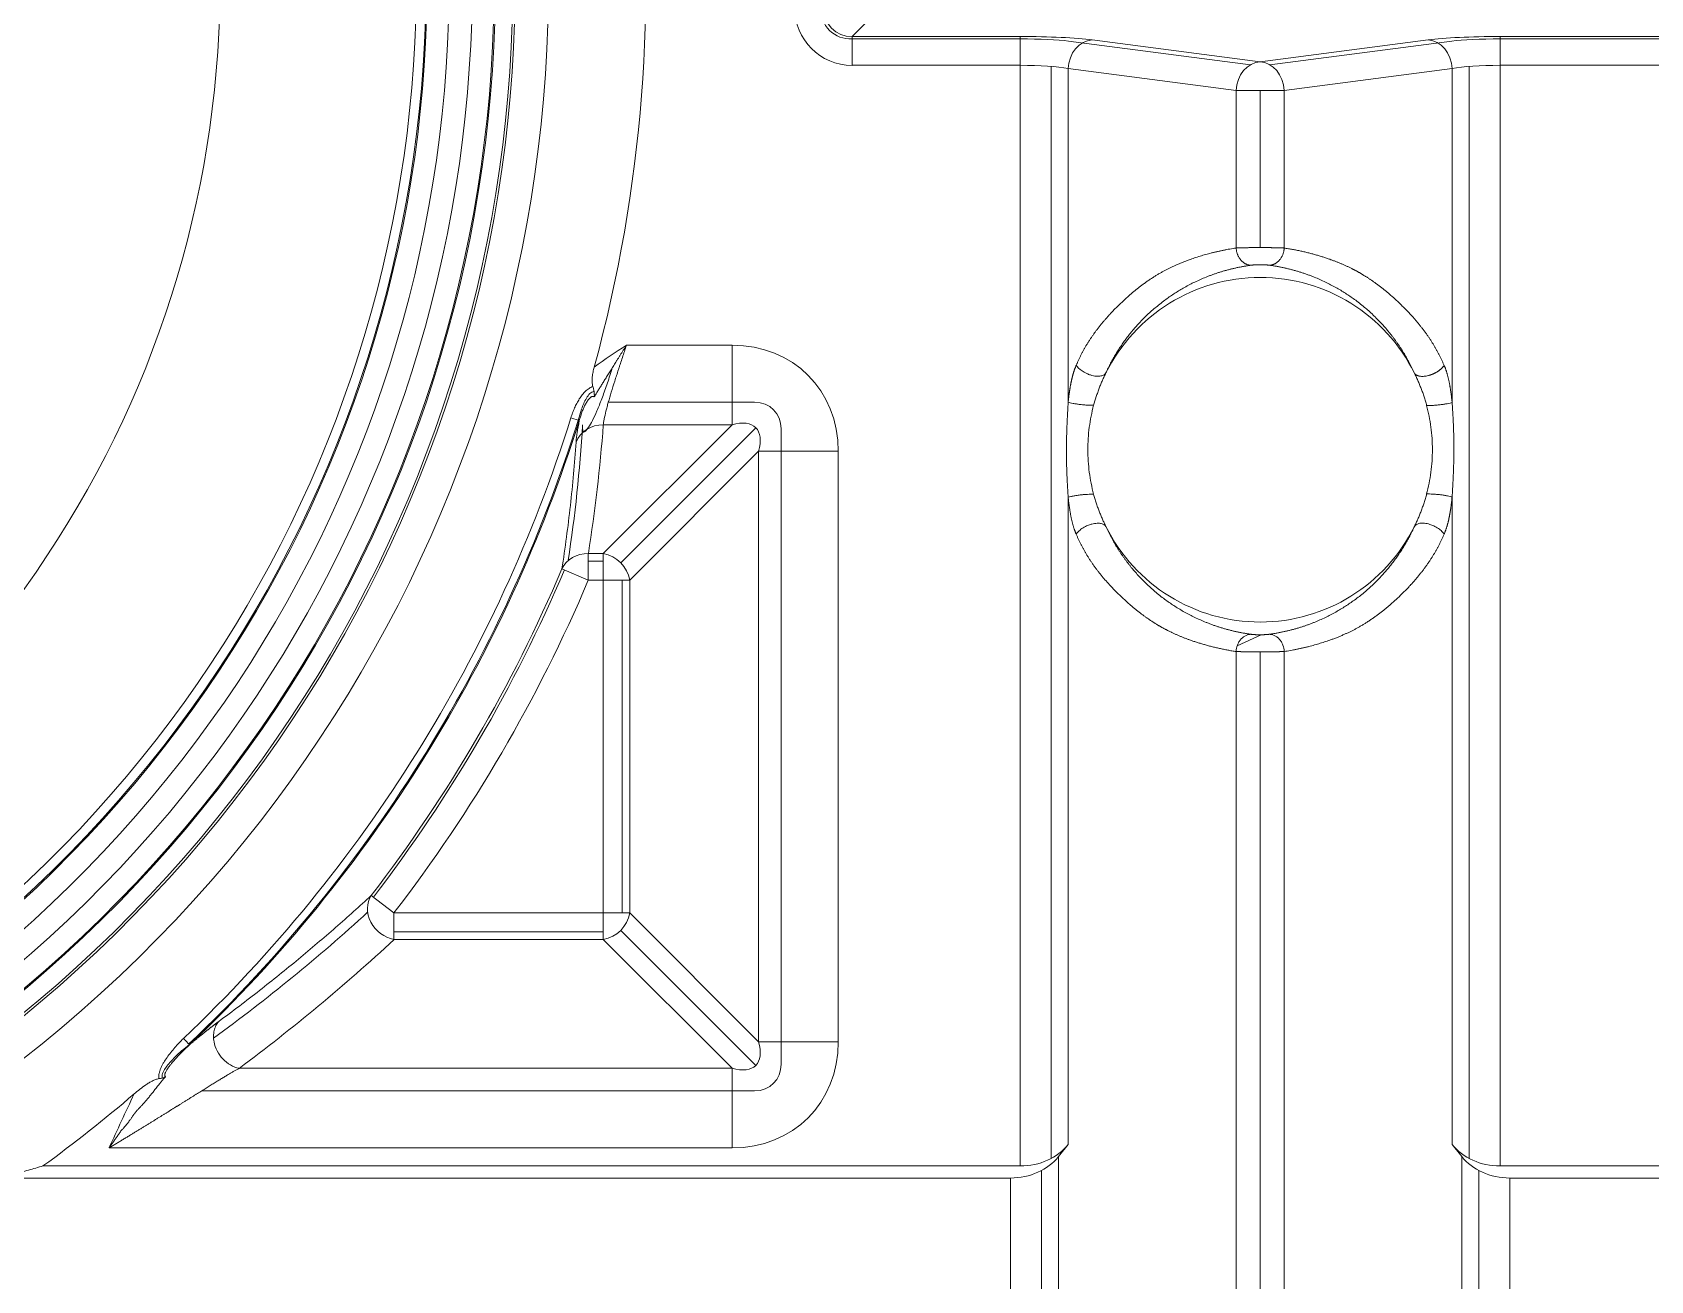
# Model space of a CAD drawing. Header units: millimetres. Extents: x 473 to 1051, y 289 to 609.
# Drawn here: x 612.04 to 640.22, y 396.35 to 418.09 of the extents above; entities that cross this region are included whole.
import ezdxf

# ---------------------------------------------------------------- set-up
doc = ezdxf.new("R2010")
doc.units = ezdxf.units.MM
doc.layers.add('core', color=7, linetype='Continuous', lineweight=20)

msp = doc.modelspace()

# ---------------------------------------------------------------- linework, layer by layer
at = {"layer": 'core', "lineweight": 13}
for p, q in [((626.623, 418.319), (626.318, 418.014)), ((626.318, 417.513), (626.318, 418.014)), ((629.245, 418.014), (626.318, 418.014)), ((629.247, 417.973), (626.318, 417.973)), ((629.245, 418.014), (629.245, 417.513)), ((630.083, 417.934), (633.253, 417.521)), ((630.497, 417.955), (633.422, 417.574)), ((633.422, 417.574), (636.347, 417.955)), ((633.592, 417.521), (636.761, 417.934)), ((637.6, 418.014), (637.6, 417.513)), ((640.526, 418.014), (637.6, 418.014)), ((640.526, 417.973), (637.601, 417.973)), ((626.318, 417.513), (629.245, 417.513)), ((629.245, 417.513), (629.245, 398.347)), ((629.781, 398.477), (629.781, 417.492)), ((633.005, 417.073), (630.08, 417.454)), ((630.08, 411.645), (630.08, 417.454)), ((636.764, 417.454), (633.84, 417.073)), ((636.764, 417.454), (636.764, 411.641)), ((637.063, 417.492), (637.063, 398.477)), ((637.6, 417.513), (640.526, 417.513)), ((637.6, 398.347), (637.6, 417.513)), ((633.005, 417.073), (633.84, 417.073)), ((633.005, 417.073), (633.005, 414.331)), ((633.422, 417.073), (633.422, 414.339)), ((633.84, 414.331), (633.84, 417.073)), ((624.227, 412.639), (622.389, 412.639)), ((624.227, 412.639), (624.227, 411.253)), ((624.62, 411.645), (622.072, 411.645)), ((621.42, 411.375), (621.567, 411.329)), ((621.984, 409.01), (624.227, 411.253)), ((621.985, 411.253), (624.227, 411.253)), ((624.639, 411.202), (622.288, 408.851)), ((625.082, 400.117), (625.082, 411.183)), ((624.689, 410.791), (622.446, 408.547)), ((624.689, 410.791), (626.076, 410.791)), ((624.689, 410.791), (624.689, 400.509)), ((626.076, 400.509), (626.076, 410.791)), ((630.08, 398.72), (630.08, 409.991)), ((636.764, 409.996), (636.764, 398.72)), ((621.984, 409.01), (621.724, 409.01)), ((621.724, 409.01), (621.724, 408.547)), ((621.724, 408.879), (621.984, 408.879)), ((621.984, 409.01), (621.984, 408.547)), ((621.264, 408.743), (621.724, 408.547)), ((621.724, 408.547), (621.984, 408.547)), ((621.984, 408.547), (622.446, 408.547)), ((621.984, 408.547), (621.984, 402.753)), ((622.315, 408.547), (622.315, 402.753)), ((622.446, 402.753), (622.446, 408.547)), ((633.44, 407.596), (633.022, 407.404)), ((633.005, 407.305), (633.005, 371.528)), ((633.422, 371.528), (633.422, 407.298)), ((633.84, 371.528), (633.84, 407.305)), ((617.944, 403.057), (618.34, 402.753)), ((621.984, 402.753), (618.34, 402.753)), ((618.34, 402.29), (618.34, 402.753)), ((622.446, 402.753), (621.984, 402.753)), ((621.984, 402.29), (621.984, 402.753)), ((622.446, 402.753), (624.689, 400.509)), ((621.984, 402.421), (618.34, 402.421)), ((624.639, 400.098), (622.288, 402.449)), ((618.34, 402.29), (621.984, 402.29)), ((624.227, 400.047), (621.984, 402.29)), ((626.076, 400.509), (624.689, 400.509)), ((624.227, 400.047), (615.642, 400.047)), ((624.227, 400.047), (624.227, 398.661)), ((614.991, 399.655), (624.62, 399.655)), ((613.378, 398.661), (624.227, 398.661)), ((629.912, 371.561), (629.912, 398.511)), ((636.932, 398.511), (636.932, 371.561)), ((629.613, 371.645), (629.613, 398.267)), ((637.231, 398.267), (637.231, 371.645)), ((629.077, 398.137), (629.077, 371.701)), ((637.767, 371.701), (637.767, 398.137))]:
    msp.add_line(p, q, dxfattribs=at)
at = {"layer": 'core', "lineweight": 18}
for p, q in [((630.08, 398.72), (629.912, 398.511)), ((636.764, 398.72), (636.932, 398.511)), ((629.245, 398.347), (612.229, 398.347)), ((654.615, 398.347), (637.6, 398.347)), ((611.475, 398.137), (629.077, 398.137)), ((637.767, 398.137), (655.369, 398.137))]:
    msp.add_line(p, q, dxfattribs=at)
for centre, radius, start, end in [((633.422, 459.219), 100.547, 306.63636, 233.36541), ((633.422, 459.219), 98.958, 101.0725, 224.85525), ((597.206, 418.979), 25.522, 344.7285, 27.6981), ((597.206, 418.979), 21.692, 180, 25), ((633.422, 410.818), 3, 26.4282, 153.5361), ((633.422, 410.818), 3, 206.4617, 333.5859), ((597.206, 418.979), 25.522, 306.059, 310.5998)]:
    msp.add_arc(centre, radius, start, end, dxfattribs=at)
at = {"layer": 'core', "lineweight": 13}
for centre, radius, start, end in [((633.422, 459.219), 100.107, 306.80958, 233.19042), ((633.422, 459.219), 99.239, 100.9827, 225.04545), ((633.422, 459.219), 99.048, 101.05803, 224.91574), ((633.422, 459.219), 99.038, 101.0601, 224.90418), ((597.206, 418.979), 23.825, 180, 25), ((597.206, 418.979), 23.246, 180, 25), ((597.206, 418.979), 23.204, 180, 25), ((597.206, 418.979), 22.9, 180, 25), ((597.206, 418.979), 22.88, 180, 25), ((597.206, 418.979), 22.498, 180, 25), ((597.206, 418.979), 22.094, 180, 25), ((597.206, 418.979), 21.712, 180, 25), ((597.206, 418.979), 21.524, 180, 25), ((597.206, 418.979), 18.108, 180, 25), ((597.206, 418.979), 25.515, 313.4989, 343.0128), ((597.206, 418.979), 25.38, 313.4925, 342.5646), ((597.206, 418.979), 25.534, 313.5851, 342.5646), ((597.206, 418.979), 26.145, 322.4829, 336.9512), ((597.206, 418.979), 26.192, 322.4829, 336.9512), ((597.206, 418.979), 26.645, 322.4829, 336.9512)]:
    msp.add_arc(centre, radius, start, end, dxfattribs=at)
for centre, major_axis, ratio, start_param, end_param in [((633.422, 453.655), (0, 84.612), 0.999984, 1.801557, 2.911285), ((633.422, 453.651), (0, 84.914), 0.999984, 1.803346, 2.911271), ((626.325, 418.522), (-0.717, -0.717), 0.992433, 5.501585, 7.064785), ((626.281, 418.478), (-0.358, -0.358), 0.992433, 5.421963, 7.144407), ((626.325, 418.522), (0.364, 0.364), 0.977691, 2.359993, 3.923193), ((629.245, 417.882), (1.509, 0), 0.087489, 0.5916, 1.570796), ((629.245, 417.885), (1.006, 0), 0.087489, 0.585013, 1.568888), ((630.497, 417.454), (0.065, 0.499), 0.82787, 0.156012, 1.678183), ((637.6, 417.882), (1.509, 0), 0.087489, 1.570796, 2.549993), ((636.347, 417.454), (-0.065, 0.499), 0.82787, 4.605002, 6.127173), ((637.6, 417.885), (1.006, 0), 0.087489, 1.568888, 2.556579), ((629.245, 417.381), (1.006, 0), 0.131233, 0.5916, 1.570796), ((633.422, 417.073), (0.065, 0.499), 0.82787, 0.156012, 1.678183), ((633.422, 417.073), (0.065, -0.499), 0.82787, 1.463409, 2.985581), ((637.6, 417.381), (1.006, 0), 0.131233, 1.570796, 2.549993), ((623.886, 410.449), (1.665, 1.665), 0.854588, 5.576034, 6.990337), ((624.534, 411.098), (0.416, 0.416), 0.854588, 5.576034, 6.990337), ((597.206, 412.808), (0, 25.231), 0.969623, 4.556365, 4.650689), ((621.985, 410.791), (0.502, -0.037), 0.918393, 1.637611, 2.874237), ((597.206, 413.173), (0, 25.627), 0.969623, 4.549198, 4.637387), ((623.886, 410.449), (0.753, 0.753), 0.472398, 5.576034, 6.990337), ((621.724, 408.547), (0.497, -0.079), 0.916954, 1.716159, 2.876519), ((621.984, 408.547), (-0.356, 0.356), 0.854588, 4.005238, 5.41954), ((618.34, 402.753), (-0.342, 0.368), 0.845617, 0.197097, 2.309134), ((597.206, 426.848), (0, 32.167), 0.969623, 3.756492, 3.866281), ((621.984, 402.753), (0.356, 0.356), 0.854588, 4.005238, 5.41954), ((597.206, 426.482), (0, 32.563), 0.969623, 3.765119, 3.874947), ((623.886, 400.851), (-1.665, 1.665), 0.854588, 2.434441, 3.848744), ((623.886, 400.851), (-0.753, 0.753), 0.472398, 2.434441, 3.848744), ((624.534, 400.202), (-0.416, 0.416), 0.854588, 2.434441, 3.848744)]:
    msp.add_ellipse(centre, major_axis=major_axis, ratio=ratio, start_param=start_param, end_param=end_param, dxfattribs=at)
at = {"layer": 'core', "lineweight": 18}
for centre, start_param, end_param in [((629.245, 399.191), 4.712389, 5.691586), ((637.6, 399.191), 3.733192, 4.712389), ((629.077, 398.981), 4.712389, 5.691586), ((637.767, 398.981), 3.733192, 4.712389)]:
    msp.add_ellipse(centre, major_axis=(1.006, 0), ratio=0.8391, start_param=start_param, end_param=end_param, dxfattribs=at)
at = {"layer": 'core', "lineweight": 13}
for points, degree, knots in [([(551.228, 434.187), (551.341, 433.71), (551.458, 433.233), (551.701, 432.282), (551.952, 431.334), (552.22, 430.39), (552.427, 429.683), (552.497, 429.448), (552.638, 428.978), (552.71, 428.744), (553.367, 426.638), (554.014, 424.791), (555.434, 421.15), (556.207, 419.355), (557.46, 416.701), (557.894, 415.822), (558.456, 414.733), (558.569, 414.515), (558.798, 414.081), (559.143, 413.432), (559.496, 412.788), (560.691, 410.657), (561.701, 408.993), (563.827, 405.747), (566.06, 402.582), (568.504, 399.579), (571.054, 396.657), (572.382, 395.236), (574.455, 393.167), (575.16, 392.488), (576.597, 391.151), (577.325, 390.497), (579.537, 388.577), (581.05, 387.354), (584.147, 385.021), (587.319, 382.799), (590.636, 380.799), (594.026, 378.911), (595.758, 378.023), (597.97, 376.985), (598.637, 376.679), (599.31, 376.381), (599.759, 376.184), (599.984, 376.087), (601.111, 375.604), (602.019, 375.235), (604.757, 374.175), (606.603, 373.533), (610.34, 372.378), (612.229, 371.865), (614.14, 371.417)], 3, [0, 0, 0, 0, 0.015625, 0.015625, 0.03125, 0.046875, 0.046875, 0.054687, 0.054687, 0.0625, 0.0625, 0.125, 0.125, 0.1875, 0.1875, 0.21875, 0.21875, 0.226562, 0.226562, 0.234375, 0.25, 0.25, 0.3125, 0.3125, 0.375, 0.4375, 0.4375, 0.5, 0.5, 0.53125, 0.53125, 0.5625, 0.5625, 0.625, 0.625, 0.6875, 0.75, 0.75, 0.8125, 0.8125, 0.828125, 0.835937, 0.835937, 0.84375, 0.84375, 0.875, 0.875, 0.9375, 0.9375, 1, 1, 1, 1]), ([(622.389, 412.639), (622.365, 412.567), (622.341, 412.496), (622.306, 412.389), (622.294, 412.354), (622.277, 412.301), (622.271, 412.284), (622.259, 412.249), (622.254, 412.231), (622.226, 412.145), (622.204, 412.078), (622.163, 411.947), (622.143, 411.883), (622.105, 411.76), (622.088, 411.701), (622.064, 411.617), (622.057, 411.59), (622.043, 411.538), (622.036, 411.513), (622.019, 411.441), (622.009, 411.397), (621.999, 411.348), (621.997, 411.338), (621.994, 411.319), (621.992, 411.31), (621.988, 411.284), (621.986, 411.268), (621.985, 411.253)], 3, [0, 0, 0, 0, 0.125, 0.125, 0.1875, 0.1875, 0.21875, 0.21875, 0.25, 0.25, 0.375, 0.375, 0.5, 0.5, 0.625, 0.625, 0.6875, 0.6875, 0.75, 0.75, 0.875, 0.875, 0.90625, 0.90625, 0.9375, 0.9375, 1, 1, 1, 1]), ([(622.14, 412.245), (622.137, 412.236), (622.134, 412.226), (622.103, 412.124), (622.075, 412.035), (622.017, 411.863), (621.987, 411.781), (621.93, 411.63), (621.902, 411.561), (621.82, 411.37), (621.77, 411.272), (621.688, 411.146), (621.658, 411.12), (621.632, 411.141), (621.626, 411.158), (621.623, 411.203), (621.623, 411.226), (621.624, 411.252)], 3, [0, 0, 0, 0, 0.011604, 0.011604, 0.125687, 0.125687, 0.239769, 0.239769, 0.353852, 0.353852, 0.582018, 0.582018, 0.810183, 0.810183, 0.924266, 0.924266, 1, 1, 1, 1]), ([(630.08, 411.645), (630.089, 411.748), (630.105, 411.851), (630.121, 411.957), (630.141, 412.043), (630.171, 412.177), (630.219, 412.289)], 2, [0, 0, 0, 0.285714, 0.285714, 0.571429, 0.571429, 1, 1, 1]), ([(636.626, 412.286), (636.677, 412.174), (636.714, 411.993), (636.745, 411.838), (636.764, 411.641)], 2, [0, 0, 0, 0.500054, 0.500054, 1, 1, 1]), ([(621.804, 411.919), (621.781, 411.911), (621.758, 411.9), (621.726, 411.88), (621.715, 411.872), (621.694, 411.855), (621.684, 411.846), (621.654, 411.818), (621.636, 411.797), (621.609, 411.763), (621.6, 411.751), (621.583, 411.727), (621.575, 411.715), (621.552, 411.678), (621.537, 411.652), (621.509, 411.6), (621.497, 411.573), (621.472, 411.518), (621.461, 411.489), (621.439, 411.433), (621.43, 411.404), (621.42, 411.375)], 3, [0, 0, 0, 0, 0.125, 0.125, 0.1875, 0.1875, 0.25, 0.25, 0.375, 0.375, 0.4375, 0.4375, 0.5, 0.5, 0.625, 0.625, 0.75, 0.75, 0.875, 0.875, 1, 1, 1, 1]), ([(621.828, 411.739), (621.822, 411.742), (621.815, 411.745), (621.803, 411.746), (621.798, 411.746), (621.79, 411.744), (621.785, 411.743), (621.777, 411.739), (621.772, 411.737), (621.763, 411.731), (621.759, 411.728), (621.751, 411.721), (621.747, 411.717), (621.739, 411.709), (621.735, 411.704), (621.724, 411.691), (621.717, 411.682), (621.704, 411.663), (621.698, 411.653), (621.686, 411.634), (621.681, 411.623), (621.67, 411.603), (621.665, 411.592), (621.65, 411.561), (621.64, 411.54), (621.623, 411.498), (621.615, 411.477), (621.6, 411.435), (621.593, 411.413), (621.579, 411.371), (621.573, 411.35), (621.567, 411.329)], 3, [0, 0, 0, 0, 0.0625, 0.0625, 0.09375, 0.09375, 0.125, 0.125, 0.15625, 0.15625, 0.1875, 0.1875, 0.21875, 0.21875, 0.25, 0.25, 0.3125, 0.3125, 0.375, 0.375, 0.4375, 0.4375, 0.5, 0.5, 0.625, 0.625, 0.75, 0.75, 0.875, 0.875, 1, 1, 1, 1]), ([(621.608, 411.525), (621.629, 411.593), (621.655, 411.659), (621.709, 411.747), (621.729, 411.774), (621.774, 411.815), (621.799, 411.828), (621.823, 411.832)], 3, [0, 0, 0, 0, 0.511079, 0.511079, 0.766618, 0.766618, 1, 1, 1, 1]), ([(630.08, 411.645), (630.09, 411.642), (630.114, 411.635), (630.163, 411.625), (630.222, 411.615), (630.279, 411.607), (630.315, 411.603), (630.329, 411.602)], 3, [0, 0, 0, 0, 0.216758, 0.433515, 0.650273, 0.867031, 1, 1, 1, 1]), ([(630.329, 411.602), (630.337, 411.601), (630.368, 411.598), (630.42, 411.595), (630.477, 411.593), (630.509, 411.593), (630.523, 411.593)], 3, [0, 0, 0, 0, 0.114141, 0.409427, 0.704714, 1, 1, 1, 1]), ([(636.321, 411.589), (636.335, 411.588), (636.367, 411.588), (636.424, 411.59), (636.489, 411.594), (636.557, 411.601), (636.623, 411.61), (636.681, 411.62), (636.73, 411.631), (636.754, 411.637), (636.764, 411.641)], 3, [0, 0, 0, 0, 0.125, 0.25, 0.375, 0.5, 0.625, 0.75, 0.875, 1, 1, 1, 1]), ([(621.51, 410.948), (621.511, 410.971), (621.514, 410.996), (621.52, 411.052), (621.524, 411.082), (621.539, 411.177), (621.552, 411.249), (621.567, 411.329)], 3, [0, 0, 0, 0, 0.25, 0.25, 0.5, 0.5, 1, 1, 1, 1]), ([(621.264, 408.743), (621.321, 409.11), (621.37, 409.478), (621.452, 410.213), (621.485, 410.58), (621.51, 410.948)], 3, [0, 0, 0, 0, 0.5, 0.5, 1, 1, 1, 1]), ([(630.08, 409.991), (630.092, 409.995), (630.106, 409.999), (630.14, 410.007), (630.16, 410.011), (630.203, 410.019), (630.227, 410.023), (630.277, 410.029), (630.303, 410.032), (630.329, 410.035)], 3, [0, 0, 0, 0, 0.25, 0.25, 0.5, 0.5, 0.75, 0.75, 1, 1, 1, 1]), ([(630.219, 409.348), (630.168, 409.46), (630.131, 409.641), (630.099, 409.795), (630.08, 409.991)], 2, [0, 0, 0, 0.5, 0.5, 1, 1, 1]), ([(630.329, 410.035), (630.337, 410.036), (630.367, 410.038), (630.44, 410.043), (630.495, 410.044), (630.523, 410.043)], 3, [0, 0, 0, 0, 0.103899, 0.402599, 1, 1, 1, 1]), ([(636.321, 410.048), (636.349, 410.049), (636.404, 410.048), (636.491, 410.042), (636.56, 410.035), (636.626, 410.026), (636.703, 410.013), (636.745, 410.002), (636.764, 409.996)], 3, [0, 0, 0, 0, 0.252843, 0.379265, 0.505686, 0.632108, 0.75853, 1, 1, 1, 1]), ([(636.764, 409.996), (636.755, 409.893), (636.739, 409.79), (636.723, 409.683), (636.704, 409.597), (636.674, 409.463), (636.626, 409.35)], 2, [0, 0, 0, 0.285714, 0.285714, 0.571429, 0.571429, 1, 1, 1]), ([(633.005, 407.305), (633.006, 407.341), (633.017, 407.399), (633.051, 407.472), (633.087, 407.521), (633.13, 407.56), (633.192, 407.596), (633.239, 407.605), (633.268, 407.605)], 3, [0, 0, 0, 0, 0.251564, 0.377888, 0.504211, 0.630534, 0.756857, 1, 1, 1, 1]), ([(633.576, 407.605), (633.605, 407.605), (633.652, 407.596), (633.714, 407.561), (633.757, 407.521), (633.793, 407.473), (633.828, 407.399), (633.838, 407.341), (633.84, 407.305)], 3, [0, 0, 0, 0, 0.242559, 0.36898, 0.495401, 0.621822, 0.748243, 1, 1, 1, 1]), ([(615.288, 400.863), (615.531, 401.042), (615.768, 401.222), (616.23, 401.584), (616.682, 401.948), (617.113, 402.316), (617.536, 402.685), (617.742, 402.871), (617.944, 403.057)], 3, [0, 0, 0, 0, 0.25, 0.25, 0.5, 0.75, 0.75, 1, 1, 1, 1]), ([(615.289, 400.863), (615.27, 400.841), (615.253, 400.817), (615.227, 400.763), (615.216, 400.734), (615.202, 400.673), (615.198, 400.641), (615.198, 400.576), (615.201, 400.543), (615.207, 400.509)], 3, [0, 0, 0, 0, 0.25, 0.25, 0.5, 0.5, 0.75, 0.75, 1, 1, 1, 1]), ([(614.674, 400.567), (614.622, 400.515), (614.571, 400.462), (614.499, 400.38), (614.476, 400.352), (614.431, 400.295), (614.409, 400.266), (614.368, 400.207), (614.348, 400.177), (614.321, 400.131), (614.312, 400.115), (614.296, 400.084), (614.288, 400.068), (614.274, 400.037), (614.268, 400.021), (614.258, 399.989), (614.253, 399.974), (614.248, 399.95), (614.247, 399.942), (614.245, 399.926), (614.245, 399.919), (614.244, 399.896), (614.245, 399.881), (614.248, 399.867)], 3, [0, 0, 0, 0, 0.25, 0.25, 0.375, 0.375, 0.5, 0.5, 0.625, 0.625, 0.6875, 0.6875, 0.75, 0.75, 0.8125, 0.8125, 0.875, 0.875, 0.90625, 0.90625, 0.9375, 0.9375, 1, 1, 1, 1]), ([(614.307, 399.878), (614.303, 399.889), (614.301, 399.901), (614.304, 399.943), (614.317, 399.974), (614.348, 400.032), (614.367, 400.06), (614.429, 400.141), (614.475, 400.191), (614.604, 400.32), (614.69, 400.393), (614.781, 400.46)], 3, [0, 0, 0, 0, 0.056494, 0.056494, 0.185579, 0.185579, 0.314665, 0.314665, 0.572836, 0.572836, 1, 1, 1, 1]), ([(614.782, 400.459), (614.738, 400.418), (614.694, 400.377), (614.609, 400.291), (614.567, 400.247), (614.505, 400.178), (614.485, 400.155), (614.455, 400.119), (614.446, 400.107), (614.427, 400.082), (614.417, 400.069), (614.399, 400.044), (614.391, 400.031), (614.375, 400.005), (614.368, 399.991), (614.359, 399.97), (614.356, 399.963), (614.353, 399.953), (614.352, 399.949), (614.351, 399.942), (614.35, 399.939), (614.35, 399.932), (614.35, 399.929), (614.351, 399.922), (614.352, 399.92), (614.354, 399.914), (614.355, 399.912), (614.359, 399.907), (614.361, 399.905), (614.363, 399.904)], 3, [0, 0, 0, 0, 0.25, 0.25, 0.5, 0.5, 0.625, 0.625, 0.6875, 0.6875, 0.75, 0.75, 0.8125, 0.8125, 0.875, 0.875, 0.90625, 0.90625, 0.921875, 0.921875, 0.9375, 0.9375, 0.953125, 0.953125, 0.96875, 0.96875, 0.984375, 0.984375, 1, 1, 1, 1]), ([(615.207, 400.509), (615.217, 400.455), (615.235, 400.401), (615.288, 400.3), (615.322, 400.252), (615.4, 400.169), (615.445, 400.133), (615.541, 400.078), (615.591, 400.058), (615.642, 400.047)], 3, [0, 0, 0, 0, 0.25, 0.25, 0.5, 0.5, 0.75, 0.75, 1, 1, 1, 1]), ([(615.642, 400.047), (615.635, 400.043), (615.621, 400.035), (615.599, 400.023), (615.576, 400.01), (615.553, 399.996), (615.529, 399.982), (615.504, 399.968), (615.478, 399.953), (615.451, 399.937), (615.424, 399.92), (615.395, 399.904), (615.366, 399.886), (615.337, 399.868), (615.306, 399.849), (615.275, 399.83), (615.243, 399.811), (615.21, 399.79), (615.176, 399.769), (615.141, 399.748), (615.106, 399.726), (615.07, 399.704), (615.033, 399.681), (614.995, 399.657), (614.957, 399.633), (614.918, 399.609), (614.878, 399.583), (614.837, 399.558), (614.795, 399.532), (614.753, 399.505), (614.71, 399.478), (614.666, 399.451), (614.63, 399.429), (614.604, 399.412), (614.587, 399.401), (614.569, 399.391), (614.552, 399.38), (614.534, 399.368), (614.516, 399.357), (614.497, 399.346), (614.478, 399.334), (614.46, 399.322), (614.44, 399.31), (614.421, 399.298), (614.401, 399.286), (614.381, 399.274), (614.361, 399.261), (614.341, 399.249), (614.32, 399.236), (614.299, 399.223), (614.278, 399.21), (614.256, 399.197), (614.235, 399.183), (614.213, 399.17), (614.19, 399.156), (614.168, 399.142), (614.145, 399.128), (614.122, 399.114), (614.099, 399.1), (614.076, 399.085), (614.052, 399.071), (614.028, 399.056), (614.004, 399.041), (613.979, 399.026), (613.955, 399.011), (613.93, 398.995), (613.904, 398.98), (613.879, 398.964), (613.853, 398.949), (613.827, 398.933), (613.801, 398.917), (613.775, 398.901), (613.748, 398.884), (613.721, 398.868), (613.694, 398.851), (613.666, 398.835), (613.638, 398.818), (613.61, 398.801), (613.582, 398.784), (613.554, 398.766), (613.525, 398.749), (613.496, 398.732), (613.467, 398.714), (613.437, 398.696), (613.407, 398.679), (613.388, 398.667), (613.378, 398.661)], 3, [0, 0, 0, 0, 0.012496, 0.025185, 0.03807, 0.051156, 0.064443, 0.077936, 0.091635, 0.105545, 0.119667, 0.134003, 0.148555, 0.163326, 0.178317, 0.19353, 0.208967, 0.224629, 0.240519, 0.256638, 0.272986, 0.289566, 0.306379, 0.323427, 0.340709, 0.358229, 0.375986, 0.393982, 0.412219, 0.430696, 0.449415, 0.468377, 0.487583, 0.49482, 0.502151, 0.509574, 0.517091, 0.5247, 0.532402, 0.540198, 0.548087, 0.556069, 0.564144, 0.572312, 0.580574, 0.588929, 0.597377, 0.605919, 0.614555, 0.623283, 0.632106, 0.641022, 0.650031, 0.659134, 0.668331, 0.677622, 0.687006, 0.696484, 0.706055, 0.715721, 0.72548, 0.735333, 0.74528, 0.75532, 0.765455, 0.775683, 0.786006, 0.796422, 0.806933, 0.817537, 0.828235, 0.839027, 0.849914, 0.860894, 0.871969, 0.883137, 0.8944, 0.905757, 0.917207, 0.928752, 0.940392, 0.952125, 0.963952, 0.975874, 0.98789, 1, 1, 1, 1])]:
    msp.add_open_spline(points, degree=degree, knots=knots, dxfattribs=at)
at = {"layer": 'core', "lineweight": 18}
for points, degree, knots in [([(630.219, 412.289), (630.302, 412.483), (630.41, 412.661), (630.522, 412.843), (630.814, 413.197), (630.996, 413.37), (631.175, 413.542), (631.358, 413.68), (631.561, 413.833), (631.772, 413.945), (631.976, 414.052), (632.22, 414.138), (632.593, 414.269), (633.005, 414.331)], 2, [0, 0, 0, 0.125, 0.125, 0.25, 0.375, 0.375, 0.5, 0.5, 0.642857, 0.642857, 0.785714, 0.785714, 1, 1, 1]), ([(633.005, 414.331), (633.009, 414.331), (633.018, 414.332), (633.032, 414.332), (633.046, 414.333), (633.061, 414.334), (633.077, 414.334), (633.094, 414.335), (633.111, 414.335), (633.128, 414.336), (633.146, 414.336), (633.165, 414.336), (633.183, 414.337), (633.203, 414.337), (633.222, 414.337), (633.241, 414.338), (633.261, 414.338), (633.281, 414.338), (633.301, 414.338), (633.321, 414.338), (633.342, 414.338), (633.362, 414.339), (633.382, 414.339), (633.402, 414.339), (633.419, 414.339), (633.432, 414.339), (633.442, 414.339), (633.452, 414.339), (633.462, 414.339), (633.472, 414.339), (633.482, 414.339), (633.492, 414.338), (633.502, 414.338), (633.513, 414.338), (633.523, 414.338), (633.533, 414.338), (633.543, 414.338), (633.553, 414.338), (633.563, 414.338), (633.573, 414.338), (633.583, 414.338), (633.593, 414.338), (633.602, 414.338), (633.612, 414.337), (633.622, 414.337), (633.632, 414.337), (633.641, 414.337), (633.651, 414.337), (633.66, 414.337), (633.67, 414.336), (633.679, 414.336), (633.688, 414.336), (633.698, 414.336), (633.707, 414.336), (633.716, 414.335), (633.724, 414.335), (633.733, 414.335), (633.742, 414.335), (633.75, 414.335), (633.758, 414.334), (633.767, 414.334), (633.775, 414.334), (633.783, 414.334), (633.79, 414.333), (633.798, 414.333), (633.805, 414.333), (633.813, 414.332), (633.82, 414.332), (633.826, 414.332), (633.833, 414.331), (633.837, 414.331), (633.84, 414.331)], 3, [0, 0, 0, 0, 0.023173, 0.046215, 0.069127, 0.091908, 0.114558, 0.137078, 0.159468, 0.181727, 0.203856, 0.225854, 0.247722, 0.26946, 0.291067, 0.312545, 0.333892, 0.355109, 0.376195, 0.397152, 0.417979, 0.438675, 0.459242, 0.479679, 0.499985, 0.510098, 0.520244, 0.530424, 0.540638, 0.550885, 0.561166, 0.57148, 0.581828, 0.59221, 0.602625, 0.613074, 0.623556, 0.634072, 0.644622, 0.655205, 0.665822, 0.676473, 0.687157, 0.697875, 0.708627, 0.719412, 0.730231, 0.741084, 0.75197, 0.76289, 0.773844, 0.784832, 0.795853, 0.806908, 0.817996, 0.829118, 0.840274, 0.851464, 0.862687, 0.873945, 0.885235, 0.89656, 0.907918, 0.91931, 0.930736, 0.942196, 0.953689, 0.965216, 0.976777, 0.988372, 1, 1, 1, 1]), ([(633.84, 414.331), (634.113, 414.29), (634.374, 414.217), (634.627, 414.146), (635.02, 413.977), (635.172, 413.889), (635.328, 413.799), (635.482, 413.682), (635.665, 413.545), (635.844, 413.373), (636.026, 413.2), (636.173, 413.022), (636.319, 412.846), (636.432, 412.661), (636.541, 412.483), (636.626, 412.286)], 2, [0, 0, 0, 0.142857, 0.142857, 0.285714, 0.392857, 0.392857, 0.5, 0.5, 0.625, 0.625, 0.75, 0.75, 0.875, 0.875, 1, 1, 1]), ([(633.268, 414.032), (633.259, 414.031), (633.24, 414.028), (633.213, 414.024), (633.185, 414.02), (633.158, 414.015), (633.13, 414.011), (633.103, 414.006), (633.076, 414), (633.048, 413.995), (633.021, 413.989), (632.993, 413.983), (632.966, 413.977), (632.939, 413.971), (632.911, 413.964), (632.884, 413.957), (632.857, 413.95), (632.829, 413.942), (632.802, 413.935), (632.775, 413.927), (632.748, 413.919), (632.721, 413.91), (632.694, 413.902), (632.667, 413.893), (632.64, 413.884), (632.613, 413.875), (632.586, 413.865), (632.559, 413.855), (632.533, 413.845), (632.506, 413.835), (632.423, 413.802), (632.289, 413.743), (632.108, 413.649), (631.94, 413.548), (631.775, 413.435), (631.614, 413.309), (631.459, 413.171), (631.318, 413.03), (631.221, 412.92), (631.162, 412.847), (631.135, 412.813), (631.109, 412.779), (631.082, 412.744), (631.056, 412.708), (631.031, 412.673), (631.006, 412.636), (630.981, 412.599), (630.956, 412.561), (630.932, 412.523), (630.909, 412.485), (630.885, 412.445), (630.863, 412.405), (630.84, 412.365), (630.818, 412.324), (630.797, 412.283), (630.776, 412.241), (630.756, 412.198), (630.742, 412.17), (630.736, 412.155)], 3, [0, 0, 0, 0, 0.01, 0.019989, 0.029969, 0.039939, 0.049899, 0.05985, 0.06979, 0.079721, 0.089642, 0.099554, 0.109455, 0.119347, 0.129229, 0.139102, 0.148964, 0.158817, 0.168661, 0.178495, 0.188319, 0.198133, 0.207938, 0.217733, 0.227519, 0.237295, 0.247062, 0.256819, 0.266567, 0.276305, 0.286033, 0.357151, 0.424531, 0.4882, 0.548185, 0.614932, 0.676992, 0.734432, 0.787336, 0.798864, 0.810348, 0.82179, 0.83319, 0.844551, 0.855872, 0.867155, 0.878402, 0.889612, 0.900788, 0.91193, 0.92304, 0.934118, 0.945167, 0.956186, 0.967178, 0.978144, 0.989084, 1, 1, 1, 1]), ([(636.108, 412.154), (636.104, 412.161), (636.097, 412.177), (636.087, 412.2), (636.076, 412.223), (636.064, 412.246), (636.053, 412.269), (636.042, 412.291), (636.03, 412.314), (636.019, 412.336), (636.007, 412.358), (635.995, 412.38), (635.983, 412.402), (635.97, 412.423), (635.958, 412.445), (635.945, 412.466), (635.933, 412.487), (635.92, 412.508), (635.907, 412.529), (635.894, 412.55), (635.881, 412.57), (635.868, 412.591), (635.854, 412.611), (635.841, 412.631), (635.827, 412.651), (635.814, 412.67), (635.8, 412.69), (635.786, 412.709), (635.772, 412.729), (635.758, 412.748), (635.744, 412.767), (635.729, 412.786), (635.715, 412.804), (635.7, 412.823), (635.686, 412.841), (635.671, 412.859), (635.62, 412.922), (635.527, 413.028), (635.386, 413.17), (635.231, 413.308), (635.07, 413.434), (634.905, 413.547), (634.737, 413.648), (634.555, 413.742), (634.411, 413.806), (634.31, 413.846), (634.254, 413.866), (634.198, 413.886), (634.142, 413.904), (634.086, 413.922), (634.03, 413.938), (633.974, 413.953), (633.917, 413.968), (633.86, 413.981), (633.804, 413.993), (633.747, 414.005), (633.69, 414.015), (633.633, 414.024), (633.595, 414.029), (633.576, 414.032)], 3, [0, 0, 0, 0, 0.005889, 0.011785, 0.017691, 0.023604, 0.029527, 0.035459, 0.0414, 0.04735, 0.05331, 0.05928, 0.06526, 0.07125, 0.077251, 0.083262, 0.089284, 0.095317, 0.101361, 0.107416, 0.113483, 0.119561, 0.125652, 0.131754, 0.137869, 0.143996, 0.150136, 0.156289, 0.162454, 0.168633, 0.174825, 0.181031, 0.18725, 0.193482, 0.199729, 0.20599, 0.212266, 0.265358, 0.322907, 0.384992, 0.451682, 0.511608, 0.575283, 0.642735, 0.713991, 0.734171, 0.754388, 0.774644, 0.794937, 0.815269, 0.83564, 0.856049, 0.876496, 0.896983, 0.917508, 0.938072, 0.958675, 0.979318, 1, 1, 1, 1]), ([(622.389, 412.639), (622.38, 412.624), (622.361, 412.595), (622.333, 412.551), (622.306, 412.509), (622.28, 412.467), (622.254, 412.425), (622.228, 412.385), (622.203, 412.345), (622.178, 412.306), (622.154, 412.267), (622.131, 412.23), (622.108, 412.194), (622.086, 412.158), (622.064, 412.123), (622.043, 412.089), (622.022, 412.056), (622.002, 412.024), (621.982, 411.992), (621.963, 411.961), (621.945, 411.931), (621.927, 411.902), (621.909, 411.873), (621.892, 411.845), (621.875, 411.817), (621.859, 411.79), (621.843, 411.764), (621.833, 411.747), (621.828, 411.739)], 3, [0, 0, 0, 0, 0.048543, 0.096175, 0.142947, 0.188905, 0.234093, 0.278546, 0.3223, 0.365375, 0.407565, 0.448805, 0.489135, 0.52859, 0.567202, 0.604996, 0.641997, 0.678226, 0.713699, 0.748431, 0.782435, 0.81572, 0.848295, 0.880164, 0.911329, 0.941703, 0.971257, 1, 1, 1, 1]), ([(621.827, 412.257), (621.819, 412.229), (621.812, 412.2), (621.801, 412.143), (621.797, 412.114), (621.792, 412.071), (621.791, 412.057), (621.79, 412.028), (621.79, 412.014), (621.792, 411.986), (621.793, 411.972), (621.797, 411.945), (621.8, 411.932), (621.804, 411.919)], 3, [0, 0, 0, 0, 0.25, 0.25, 0.5, 0.5, 0.625, 0.625, 0.75, 0.75, 0.875, 0.875, 1, 1, 1, 1]), ([(630.219, 412.289), (630.239, 412.259), (630.289, 412.206), (630.392, 412.147), (630.446, 412.127), (630.468, 412.12)], 3, [0, 0, 0, 0, 0.539866, 0.81096, 1, 1, 1, 1]), ([(636.108, 412.154), (636.109, 412.152), (636.11, 412.15), (636.113, 412.146), (636.116, 412.142), (636.12, 412.138), (636.124, 412.134), (636.128, 412.131), (636.132, 412.127), (636.137, 412.124), (636.142, 412.121), (636.147, 412.117), (636.153, 412.114), (636.159, 412.112), (636.166, 412.109), (636.173, 412.107), (636.18, 412.104), (636.193, 412.101), (636.215, 412.097), (636.245, 412.095), (636.278, 412.097), (636.314, 412.101), (636.339, 412.107), (636.352, 412.11), (636.353, 412.111), (636.354, 412.111), (636.357, 412.112), (636.36, 412.113), (636.364, 412.114), (636.368, 412.115), (636.373, 412.116), (636.379, 412.118), (636.386, 412.12), (636.393, 412.123), (636.401, 412.126), (636.41, 412.129), (636.419, 412.132), (636.428, 412.137), (636.439, 412.141), (636.449, 412.146), (636.461, 412.151), (636.472, 412.157), (636.484, 412.164), (636.496, 412.171), (636.509, 412.178), (636.521, 412.187), (636.533, 412.195), (636.545, 412.204), (636.557, 412.213), (636.569, 412.223), (636.58, 412.233), (636.59, 412.243), (636.6, 412.254), (636.609, 412.265), (636.618, 412.275), (636.623, 412.283), (636.626, 412.286)], 3, [0, 0, 0, 0, 0.012414, 0.025094, 0.038029, 0.051209, 0.064624, 0.078267, 0.092132, 0.106212, 0.120506, 0.13501, 0.149725, 0.164653, 0.179795, 0.195159, 0.21075, 0.226578, 0.278519, 0.332281, 0.38745, 0.443596, 0.500195, 0.500721, 0.502289, 0.504897, 0.508547, 0.513237, 0.518967, 0.525737, 0.533544, 0.542386, 0.552258, 0.563154, 0.575066, 0.587981, 0.601884, 0.616756, 0.632572, 0.649303, 0.666919, 0.685386, 0.704663, 0.724695, 0.745418, 0.766752, 0.788607, 0.810929, 0.833685, 0.856832, 0.88032, 0.904086, 0.928048, 0.952108, 0.976142, 1, 1, 1, 1]), ([(630.468, 412.12), (630.484, 412.114), (630.501, 412.11), (630.534, 412.103), (630.55, 412.101), (630.581, 412.098), (630.596, 412.098), (630.623, 412.099), (630.636, 412.101), (630.671, 412.107), (630.69, 412.115), (630.719, 412.133), (630.729, 412.144), (630.736, 412.155)], 3, [0, 0, 0, 0, 0.125, 0.125, 0.25, 0.25, 0.375, 0.375, 0.5, 0.5, 0.75, 0.75, 1, 1, 1, 1]), ([(630.736, 412.155), (630.726, 412.135), (630.706, 412.093), (630.676, 412.028), (630.652, 411.972), (630.633, 411.925), (630.619, 411.89), (630.606, 411.854), (630.589, 411.806), (630.56, 411.72), (630.537, 411.645), (630.523, 411.593)], 3, [0, 0, 0, 0, 0.12455, 0.249735, 0.37492, 0.437513, 0.500105, 0.562592, 0.625079, 0.750053, 1, 1, 1, 1]), ([(636.321, 411.589), (636.314, 411.614), (636.3, 411.665), (636.277, 411.74), (636.256, 411.801), (636.239, 411.85), (636.225, 411.886), (636.211, 411.922), (636.192, 411.969), (636.168, 412.026), (636.138, 412.092), (636.118, 412.133), (636.108, 412.154)], 3, [0, 0, 0, 0, 0.124842, 0.249673, 0.374504, 0.436919, 0.499335, 0.562421, 0.625507, 0.75168, 0.877853, 1, 1, 1, 1]), ([(621.828, 411.738), (621.828, 411.741), (621.828, 411.747), (621.829, 411.755), (621.829, 411.763), (621.829, 411.771), (621.829, 411.779), (621.828, 411.787), (621.828, 411.795), (621.827, 411.802), (621.826, 411.81), (621.825, 411.819), (621.824, 411.832), (621.821, 411.848), (621.818, 411.864), (621.814, 411.882), (621.809, 411.9), (621.805, 411.912), (621.804, 411.919)], 3, [0, 0, 0, 0, 0.050299, 0.099176, 0.146765, 0.193183, 0.23854, 0.282932, 0.326445, 0.369156, 0.411133, 0.452435, 0.534711, 0.62035, 0.709541, 0.802455, 0.899236, 1, 1, 1, 1]), ([(630.08, 409.991), (630.079, 410.004), (630.077, 410.03), (630.074, 410.069), (630.072, 410.108), (630.069, 410.148), (630.067, 410.187), (630.065, 410.227), (630.063, 410.266), (630.061, 410.306), (630.059, 410.346), (630.057, 410.386), (630.056, 410.426), (630.055, 410.467), (630.053, 410.507), (630.052, 410.548), (630.051, 410.588), (630.051, 410.629), (630.05, 410.67), (630.05, 410.711), (630.05, 410.752), (630.05, 410.794), (630.05, 410.835), (630.05, 410.877), (630.05, 410.918), (630.051, 410.96), (630.051, 411.002), (630.052, 411.044), (630.053, 411.086), (630.055, 411.129), (630.056, 411.171), (630.057, 411.213), (630.059, 411.256), (630.061, 411.299), (630.063, 411.342), (630.065, 411.385), (630.067, 411.428), (630.069, 411.471), (630.072, 411.515), (630.074, 411.558), (630.077, 411.602), (630.079, 411.631), (630.08, 411.645)], 3, [0, 0, 0, 0, 0.023684, 0.047422, 0.071216, 0.095065, 0.118972, 0.142937, 0.166961, 0.191047, 0.215194, 0.239404, 0.263678, 0.288017, 0.312422, 0.336894, 0.361434, 0.386044, 0.410724, 0.435475, 0.460299, 0.485196, 0.510167, 0.535213, 0.560336, 0.585536, 0.610814, 0.636172, 0.661609, 0.687128, 0.712728, 0.738412, 0.764179, 0.790031, 0.815968, 0.841992, 0.868103, 0.894303, 0.920591, 0.94697, 0.973439, 1, 1, 1, 1]), ([(630.523, 411.593), (630.49, 411.467), (630.464, 411.339), (630.43, 411.079), (630.421, 410.948), (630.422, 410.752), (630.424, 410.687), (630.432, 410.556), (630.439, 410.491), (630.464, 410.298), (630.49, 410.17), (630.523, 410.043)], 3, [0, 0, 0, 0, 0.25, 0.25, 0.5, 0.5, 0.625, 0.625, 0.75, 0.75, 1, 1, 1, 1]), ([(636.321, 410.048), (636.353, 410.17), (636.391, 410.361), (636.417, 410.622), (636.424, 410.82), (636.417, 411.017), (636.391, 411.277), (636.353, 411.467), (636.321, 411.589)], 3, [0, 0, 0, 0, 0.25, 0.375, 0.5, 0.625, 0.75, 1, 1, 1, 1]), ([(636.764, 411.641), (636.765, 411.628), (636.767, 411.602), (636.77, 411.563), (636.773, 411.524), (636.775, 411.485), (636.777, 411.446), (636.78, 411.406), (636.782, 411.367), (636.783, 411.327), (636.785, 411.287), (636.787, 411.248), (636.788, 411.208), (636.789, 411.168), (636.791, 411.127), (636.792, 411.087), (636.792, 411.047), (636.793, 411.006), (636.794, 410.965), (636.794, 410.925), (636.794, 410.884), (636.794, 410.843), (636.794, 410.801), (636.794, 410.76), (636.794, 410.719), (636.793, 410.677), (636.792, 410.635), (636.792, 410.594), (636.791, 410.552), (636.789, 410.51), (636.788, 410.468), (636.787, 410.425), (636.785, 410.383), (636.783, 410.34), (636.782, 410.298), (636.78, 410.255), (636.777, 410.212), (636.775, 410.169), (636.773, 410.126), (636.77, 410.083), (636.767, 410.039), (636.765, 410.011), (636.764, 409.996)], 3, [0, 0, 0, 0, 0.023699, 0.047451, 0.071257, 0.095119, 0.119037, 0.143013, 0.167049, 0.191144, 0.2153, 0.239519, 0.2638, 0.288146, 0.312558, 0.337035, 0.361581, 0.386194, 0.410877, 0.435631, 0.460456, 0.485354, 0.510326, 0.535371, 0.560493, 0.58569, 0.610965, 0.636319, 0.661751, 0.687264, 0.712858, 0.738534, 0.764293, 0.790136, 0.816064, 0.842077, 0.868176, 0.894363, 0.920638, 0.947002, 0.973456, 1, 1, 1, 1]), ([(630.523, 410.043), (630.53, 410.018), (630.544, 409.968), (630.568, 409.893), (630.588, 409.832), (630.606, 409.783), (630.619, 409.748), (630.633, 409.712), (630.652, 409.666), (630.676, 409.609), (630.705, 409.544), (630.726, 409.502), (630.736, 409.482)], 3, [0, 0, 0, 0, 0.125, 0.25, 0.375, 0.4375, 0.5, 0.5625, 0.625, 0.75, 0.875, 1, 1, 1, 1]), ([(636.108, 409.484), (636.118, 409.504), (636.139, 409.546), (636.168, 409.612), (636.192, 409.668), (636.211, 409.715), (636.225, 409.75), (636.238, 409.786), (636.256, 409.834), (636.276, 409.896), (636.3, 409.971), (636.314, 410.022), (636.321, 410.048)], 3, [0, 0, 0, 0, 0.125, 0.25, 0.375, 0.4375, 0.5, 0.5625, 0.625, 0.75, 0.875, 1, 1, 1, 1]), ([(630.219, 409.348), (630.229, 409.363), (630.255, 409.394), (630.316, 409.446), (630.391, 409.489), (630.445, 409.51), (630.468, 409.517)], 3, [0, 0, 0, 0, 0.268054, 0.536108, 0.804162, 1, 1, 1, 1]), ([(630.468, 409.517), (630.476, 409.52), (630.516, 409.531), (630.586, 409.542), (630.66, 409.535), (630.711, 409.512), (630.729, 409.492), (630.736, 409.482)], 3, [0, 0, 0, 0, 0.063102, 0.297326, 0.531551, 0.765775, 1, 1, 1, 1]), ([(630.736, 409.482), (630.739, 409.474), (630.746, 409.458), (630.757, 409.435), (630.768, 409.412), (630.779, 409.389), (630.791, 409.366), (630.802, 409.344), (630.814, 409.321), (630.826, 409.299), (630.837, 409.277), (630.849, 409.255), (630.862, 409.233), (630.874, 409.211), (630.886, 409.19), (630.899, 409.169), (630.911, 409.148), (630.924, 409.127), (630.937, 409.106), (630.95, 409.085), (630.963, 409.064), (630.977, 409.044), (630.99, 409.024), (631.004, 409.004), (631.017, 408.984), (631.031, 408.964), (631.045, 408.945), (631.059, 408.925), (631.073, 408.906), (631.087, 408.887), (631.101, 408.868), (631.115, 408.849), (631.13, 408.831), (631.144, 408.812), (631.159, 408.794), (631.173, 408.776), (631.225, 408.713), (631.318, 408.608), (631.458, 408.466), (631.614, 408.327), (631.774, 408.202), (631.94, 408.089), (632.108, 407.988), (632.289, 407.894), (632.433, 407.831), (632.535, 407.791), (632.59, 407.77), (632.646, 407.751), (632.702, 407.732), (632.758, 407.715), (632.814, 407.698), (632.871, 407.683), (632.927, 407.669), (632.984, 407.655), (633.041, 407.643), (633.097, 407.632), (633.154, 407.622), (633.211, 407.613), (633.249, 407.607), (633.268, 407.605)], 3, [0, 0, 0, 0, 0.005906, 0.01182, 0.017741, 0.02367, 0.029607, 0.035553, 0.041506, 0.047468, 0.05344, 0.05942, 0.065409, 0.071407, 0.077415, 0.083433, 0.089461, 0.095499, 0.101547, 0.107606, 0.113675, 0.119755, 0.125846, 0.131949, 0.138063, 0.144188, 0.150325, 0.156474, 0.162635, 0.168808, 0.174994, 0.181192, 0.187403, 0.193627, 0.199864, 0.206115, 0.212378, 0.265413, 0.32294, 0.385039, 0.451778, 0.511737, 0.575417, 0.642846, 0.714049, 0.734221, 0.754432, 0.774681, 0.794969, 0.815295, 0.835661, 0.856066, 0.876509, 0.896992, 0.917515, 0.938076, 0.958678, 0.979319, 1, 1, 1, 1]), ([(633.576, 407.605), (633.585, 407.606), (633.604, 407.609), (633.631, 407.613), (633.659, 407.617), (633.686, 407.621), (633.714, 407.626), (633.741, 407.631), (633.769, 407.636), (633.796, 407.642), (633.824, 407.648), (633.851, 407.654), (633.878, 407.66), (633.906, 407.666), (633.933, 407.673), (633.96, 407.68), (633.988, 407.687), (634.015, 407.694), (634.042, 407.702), (634.069, 407.71), (634.096, 407.718), (634.123, 407.727), (634.151, 407.735), (634.178, 407.744), (634.205, 407.753), (634.231, 407.763), (634.258, 407.772), (634.285, 407.782), (634.312, 407.792), (634.338, 407.802), (634.421, 407.835), (634.555, 407.895), (634.736, 407.989), (634.905, 408.09), (635.07, 408.203), (635.231, 408.328), (635.386, 408.467), (635.526, 408.608), (635.623, 408.719), (635.683, 408.792), (635.709, 408.825), (635.736, 408.86), (635.762, 408.894), (635.788, 408.93), (635.813, 408.966), (635.839, 409.002), (635.863, 409.039), (635.888, 409.077), (635.912, 409.115), (635.936, 409.154), (635.959, 409.193), (635.982, 409.233), (636.004, 409.274), (636.026, 409.314), (636.047, 409.356), (636.068, 409.398), (636.089, 409.441), (636.102, 409.469), (636.108, 409.484)], 3, [0, 0, 0, 0, 0.010001, 0.019992, 0.029972, 0.039944, 0.049905, 0.059856, 0.069798, 0.07973, 0.089652, 0.099564, 0.109466, 0.119359, 0.129242, 0.139115, 0.148979, 0.158833, 0.168677, 0.178511, 0.188336, 0.198151, 0.207957, 0.217753, 0.227539, 0.237316, 0.247083, 0.256841, 0.266589, 0.276328, 0.286057, 0.357165, 0.424543, 0.488217, 0.548213, 0.61496, 0.677017, 0.734452, 0.787347, 0.79887, 0.81035, 0.821788, 0.833185, 0.844542, 0.855861, 0.867142, 0.878386, 0.889595, 0.900771, 0.911913, 0.923023, 0.934102, 0.945152, 0.956173, 0.967168, 0.978136, 0.98908, 1, 1, 1, 1]), ([(636.108, 409.484), (636.115, 409.494), (636.133, 409.514), (636.184, 409.537), (636.258, 409.544), (636.328, 409.533), (636.368, 409.522), (636.377, 409.519)], 3, [0, 0, 0, 0, 0.234137, 0.468274, 0.702411, 0.936548, 1, 1, 1, 1]), ([(636.377, 409.519), (636.399, 409.512), (636.453, 409.491), (636.529, 409.448), (636.59, 409.397), (636.616, 409.365), (636.626, 409.35)], 3, [0, 0, 0, 0, 0.195494, 0.463663, 0.731831, 1, 1, 1, 1]), ([(633.005, 407.305), (632.731, 407.346), (632.47, 407.42), (632.218, 407.49), (631.825, 407.659), (631.673, 407.747), (631.517, 407.837), (631.363, 407.953), (631.18, 408.091), (631, 408.262), (630.819, 408.435), (630.671, 408.613), (630.526, 408.788), (630.412, 408.973), (630.303, 409.151), (630.219, 409.348)], 2, [0, 0, 0, 0.142857, 0.142857, 0.285714, 0.392857, 0.392857, 0.5, 0.5, 0.625, 0.625, 0.75, 0.75, 0.875, 0.875, 1, 1, 1]), ([(636.626, 409.35), (636.542, 409.156), (636.434, 408.978), (636.322, 408.795), (636.03, 408.441), (635.849, 408.268), (635.67, 408.096), (635.487, 407.958), (635.284, 407.804), (635.072, 407.693), (634.869, 407.585), (634.625, 407.499), (634.251, 407.368), (633.84, 407.305)], 2, [0, 0, 0, 0.125, 0.125, 0.25, 0.375, 0.375, 0.5, 0.5, 0.642857, 0.642857, 0.785714, 0.785714, 1, 1, 1]), ([(633.268, 407.605), (633.27, 407.604), (633.273, 407.604), (633.279, 407.603), (633.285, 407.603), (633.29, 407.602), (633.296, 407.602), (633.302, 407.601), (633.308, 407.601), (633.315, 407.6), (633.321, 407.6), (633.328, 407.599), (633.334, 407.599), (633.341, 407.598), (633.348, 407.598), (633.355, 407.598), (633.362, 407.597), (633.369, 407.597), (633.376, 407.597), (633.383, 407.597), (633.391, 407.597), (633.398, 407.597), (633.406, 407.596), (633.414, 407.596), (633.424, 407.596), (633.437, 407.596), (633.451, 407.597), (633.466, 407.597), (633.48, 407.597), (633.493, 407.598), (633.506, 407.599), (633.519, 407.599), (633.531, 407.6), (633.543, 407.601), (633.555, 407.602), (633.566, 407.604), (633.573, 407.604), (633.576, 407.605)], 3, [0, 0, 0, 0, 0.025166, 0.049786, 0.073883, 0.097484, 0.120617, 0.143314, 0.165604, 0.187522, 0.209103, 0.230383, 0.251402, 0.272199, 0.292815, 0.313293, 0.333675, 0.354005, 0.374329, 0.394688, 0.415128, 0.435691, 0.456421, 0.477359, 0.498544, 0.53925, 0.57915, 0.618543, 0.65774, 0.697055, 0.736803, 0.777285, 0.818789, 0.861582, 0.905905, 0.95198, 1, 1, 1, 1]), ([(633.84, 407.305), (633.837, 407.305), (633.833, 407.305), (633.826, 407.305), (633.819, 407.305), (633.812, 407.304), (633.805, 407.304), (633.797, 407.304), (633.789, 407.303), (633.781, 407.303), (633.773, 407.303), (633.765, 407.303), (633.756, 407.302), (633.747, 407.302), (633.738, 407.302), (633.729, 407.302), (633.72, 407.301), (633.71, 407.301), (633.701, 407.301), (633.691, 407.301), (633.681, 407.301), (633.671, 407.3), (633.661, 407.3), (633.651, 407.3), (633.64, 407.3), (633.63, 407.3), (633.619, 407.3), (633.609, 407.3), (633.598, 407.299), (633.587, 407.299), (633.576, 407.299), (633.565, 407.299), (633.554, 407.299), (633.542, 407.299), (633.531, 407.299), (633.52, 407.299), (633.508, 407.299), (633.497, 407.299), (633.486, 407.299), (633.474, 407.299), (633.462, 407.299), (633.451, 407.298), (633.439, 407.298), (633.428, 407.298), (633.416, 407.298), (633.405, 407.298), (633.393, 407.298), (633.381, 407.299), (633.37, 407.299), (633.358, 407.299), (633.347, 407.299), (633.335, 407.299), (633.324, 407.299), (633.313, 407.299), (633.301, 407.299), (633.29, 407.299), (633.279, 407.299), (633.268, 407.299), (633.257, 407.299), (633.246, 407.299), (633.235, 407.3), (633.225, 407.3), (633.214, 407.3), (633.204, 407.3), (633.193, 407.3), (633.183, 407.3), (633.173, 407.3), (633.163, 407.301), (633.153, 407.301), (633.143, 407.301), (633.134, 407.301), (633.124, 407.301), (633.115, 407.302), (633.106, 407.302), (633.097, 407.302), (633.088, 407.302), (633.08, 407.303), (633.071, 407.303), (633.063, 407.303), (633.055, 407.303), (633.047, 407.304), (633.04, 407.304), (633.032, 407.304), (633.025, 407.304), (633.018, 407.305), (633.011, 407.305), (633.007, 407.305), (633.005, 407.305)], 3, [0, 0, 0, 0, 0.011776, 0.023552, 0.035327, 0.047102, 0.058876, 0.07065, 0.082424, 0.094197, 0.10597, 0.117742, 0.129514, 0.141286, 0.153057, 0.164828, 0.176599, 0.188369, 0.200139, 0.211909, 0.223678, 0.235447, 0.247216, 0.258985, 0.270753, 0.28252, 0.294288, 0.306055, 0.317822, 0.329589, 0.341355, 0.353121, 0.364887, 0.376653, 0.388418, 0.400183, 0.411948, 0.423713, 0.435477, 0.447241, 0.459005, 0.470769, 0.482533, 0.494296, 0.506059, 0.517822, 0.529585, 0.541347, 0.55311, 0.564872, 0.576634, 0.588396, 0.600158, 0.611919, 0.623681, 0.635442, 0.647203, 0.658964, 0.670725, 0.682486, 0.694246, 0.706007, 0.717767, 0.729528, 0.741288, 0.753048, 0.764808, 0.776568, 0.788328, 0.800088, 0.811848, 0.823607, 0.835367, 0.847127, 0.858886, 0.870646, 0.882405, 0.894165, 0.905924, 0.917684, 0.929443, 0.941203, 0.952962, 0.964722, 0.976481, 0.988241, 1, 1, 1, 1]), ([(614.81, 400.484), (614.816, 400.488), (614.827, 400.497), (614.843, 400.511), (614.859, 400.524), (614.875, 400.537), (614.891, 400.55), (614.907, 400.563), (614.923, 400.576), (614.938, 400.588), (614.953, 400.6), (614.968, 400.613), (614.983, 400.625), (614.998, 400.636), (615.012, 400.648), (615.026, 400.66), (615.04, 400.671), (615.054, 400.682), (615.068, 400.693), (615.082, 400.704), (615.095, 400.715), (615.109, 400.725), (615.122, 400.736), (615.135, 400.746), (615.148, 400.756), (615.16, 400.766), (615.173, 400.775), (615.185, 400.785), (615.197, 400.794), (615.209, 400.803), (615.221, 400.813), (615.233, 400.821), (615.244, 400.83), (615.255, 400.839), (615.267, 400.847), (615.278, 400.855), (615.285, 400.86), (615.288, 400.863)], 3, [0, 0, 0, 0, 0.030573, 0.060999, 0.091279, 0.121417, 0.151415, 0.181275, 0.211, 0.240593, 0.270056, 0.299392, 0.328604, 0.357694, 0.386665, 0.41552, 0.444262, 0.472894, 0.501418, 0.529838, 0.558156, 0.586376, 0.6145, 0.642532, 0.670475, 0.698332, 0.726105, 0.7538, 0.781417, 0.808961, 0.836436, 0.863844, 0.891188, 0.918472, 0.9457, 0.972875, 1, 1, 1, 1]), ([(614.782, 400.459), (614.779, 400.461), (614.775, 400.465), (614.766, 400.474), (614.763, 400.477), (614.755, 400.485), (614.751, 400.489), (614.737, 400.503), (614.726, 400.514), (614.708, 400.532), (614.702, 400.539), (614.692, 400.549), (614.689, 400.552), (614.682, 400.56), (614.678, 400.563), (614.674, 400.567)], 3, [0, 0, 0, 0, 0.25, 0.25, 0.375, 0.375, 0.5, 0.5, 0.75, 0.75, 0.875, 0.875, 0.9375, 0.9375, 1, 1, 1, 1]), ([(614.359, 399.903), (614.352, 399.894), (614.34, 399.879), (614.322, 399.857), (614.302, 399.832), (614.273, 399.796), (614.234, 399.746), (614.19, 399.691), (614.146, 399.636), (614.105, 399.585), (614.065, 399.535), (614.033, 399.496), (614.008, 399.467), (613.991, 399.448), (613.973, 399.428), (613.954, 399.407), (613.935, 399.386), (613.914, 399.364), (613.894, 399.343), (613.878, 399.326), (613.867, 399.314), (613.861, 399.307), (613.858, 399.303), (613.855, 399.3), (613.85, 399.294), (613.845, 399.287), (613.839, 399.281), (613.836, 399.276), (613.832, 399.271), (613.828, 399.267), (613.825, 399.263), (613.822, 399.259), (613.82, 399.256), (613.818, 399.254), (613.816, 399.251), (613.813, 399.248), (613.81, 399.243), (613.802, 399.232), (613.79, 399.215), (613.776, 399.194), (613.762, 399.174), (613.747, 399.153), (613.731, 399.13), (613.713, 399.105), (613.697, 399.085), (613.684, 399.069), (613.674, 399.057), (613.664, 399.046), (613.655, 399.034), (613.645, 399.022), (613.634, 399.01), (613.622, 398.997), (613.61, 398.983), (613.598, 398.97), (613.586, 398.956), (613.577, 398.943), (613.569, 398.931), (613.563, 398.922), (613.556, 398.913), (613.55, 398.904), (613.543, 398.894), (613.537, 398.885), (613.53, 398.876), (613.52, 398.862), (613.506, 398.842), (613.489, 398.818), (613.471, 398.794), (613.454, 398.769), (613.437, 398.745), (613.423, 398.726), (613.414, 398.713), (613.408, 398.704), (613.401, 398.695), (613.395, 398.685), (613.389, 398.676), (613.384, 398.67), (613.382, 398.667), (613.381, 398.666), (613.381, 398.665), (613.38, 398.664), (613.38, 398.663), (613.379, 398.662), (613.378, 398.661), (613.378, 398.661)], 3, [0, 0, 0, 0, 0.021125, 0.037231, 0.053868, 0.083622, 0.125712, 0.173866, 0.218109, 0.258923, 0.299165, 0.339338, 0.354935, 0.371263, 0.388325, 0.406122, 0.424658, 0.443934, 0.463366, 0.478646, 0.488909, 0.49416, 0.495736, 0.498918, 0.501932, 0.510274, 0.514734, 0.518301, 0.521868, 0.525433, 0.528999, 0.532563, 0.534345, 0.536127, 0.537955, 0.54029, 0.543956, 0.548949, 0.566904, 0.582612, 0.597195, 0.611777, 0.631112, 0.650449, 0.669757, 0.679356, 0.688957, 0.698558, 0.708162, 0.71777, 0.727384, 0.738895, 0.750416, 0.761939, 0.773423, 0.784889, 0.791966, 0.799048, 0.806134, 0.813224, 0.820317, 0.82741, 0.834502, 0.841595, 0.860394, 0.879198, 0.897989, 0.916626, 0.935275, 0.953932, 0.960102, 0.966687, 0.973685, 0.981096, 0.988702, 0.993835, 0.995704, 0.996139, 0.996711, 0.997283, 0.997855, 0.998427, 1, 1, 1, 1]), ([(614.248, 399.867), (614.238, 399.866), (614.229, 399.863), (614.209, 399.858), (614.199, 399.855), (614.18, 399.848), (614.17, 399.844), (614.151, 399.836), (614.142, 399.831), (614.113, 399.817), (614.094, 399.806), (614.058, 399.784), (614.04, 399.772), (613.986, 399.736), (613.951, 399.711), (613.882, 399.657), (613.848, 399.63), (613.815, 399.601)], 3, [0, 0, 0, 0, 0.0625, 0.0625, 0.125, 0.125, 0.1875, 0.1875, 0.25, 0.25, 0.375, 0.375, 0.5, 0.5, 0.75, 0.75, 1, 1, 1, 1]), ([(614.248, 399.867), (614.268, 399.87), (614.287, 399.873), (614.315, 399.881), (614.325, 399.884), (614.338, 399.888), (614.343, 399.89), (614.349, 399.893), (614.352, 399.894), (614.356, 399.895), (614.358, 399.896), (614.36, 399.897)], 3, [0, 0, 0, 0, 0.5, 0.5, 0.75, 0.75, 0.875, 0.875, 0.9375, 0.9375, 1, 1, 1, 1])]:
    msp.add_open_spline(points, degree=degree, knots=knots, dxfattribs=at)
at = {"layer": 'core', "lineweight": 13}
for points, weights in [([(633.005, 414.331), (633.012, 414.154), (633.121, 414.03), (633.268, 414.032)], [0.999999992843, 0.802284224257, 0.802284049945, 0.999999469907]), ([(633.576, 414.032), (633.723, 414.03), (633.833, 414.154), (633.84, 414.331)], [0.99999953534, 0.802215843899, 0.802215993068, 0.999999982848])]:
    msp.add_rational_spline(points, weights, degree=3, dxfattribs=at)
at = {"layer": 'core', "lineweight": 18}
msp.add_rational_spline([(633.268, 414.032), (633.34, 414.042), (633.504, 414.042), (633.576, 414.032)], [0.999999469907, 0.999999520352, 0.999999520401, 0.999999469725], degree=3, dxfattribs=at)
for points in [[(621.827, 412.257), (622.007, 412.394), (622.198, 412.518), (622.389, 412.639)], [(614.782, 400.459), (614.792, 400.467), (614.801, 400.475), (614.81, 400.484)], [(612.229, 398.347), (612.145, 398.323), (611.978, 398.276), (611.727, 398.206), (611.559, 398.16), (611.475, 398.137)]]:
    msp.add_open_spline(points, degree=3, dxfattribs=at)
at = {"layer": 'core', "lineweight": 13}
msp.add_open_spline([(613.378, 398.661), (613.526, 398.973), (613.667, 399.289), (613.815, 399.601)], degree=3, dxfattribs=at)

doc.saveas('drawing.dxf')
